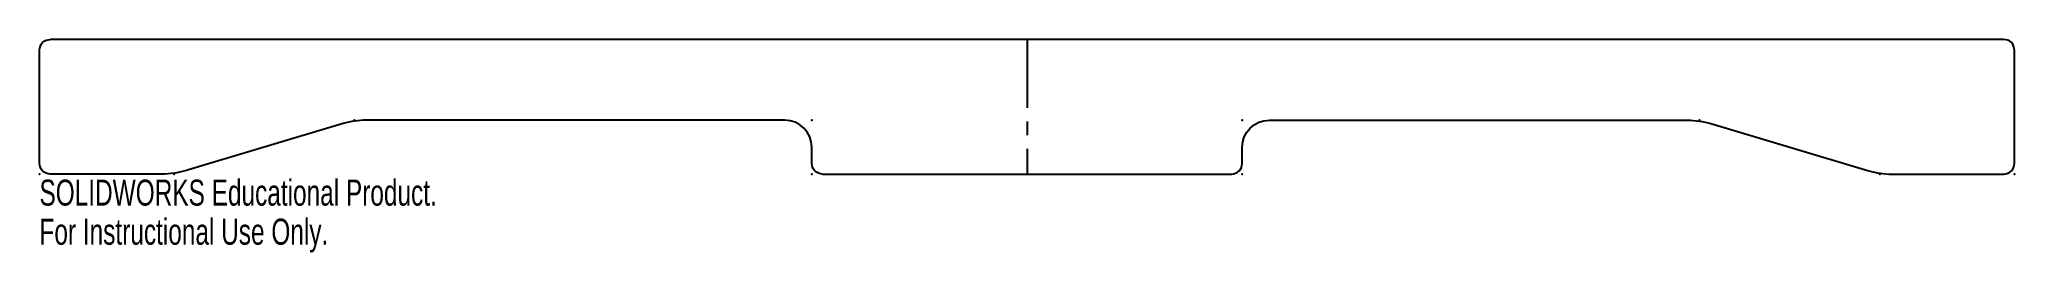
# Model space of a CAD drawing. Header units: millimetres. Extents: x -183 to 183, y -15 to 25.
import ezdxf

# ---------------------------------------------------------------- set-up
doc = ezdxf.new("R2010")
doc.units = ezdxf.units.MM
doc.header["$PDSIZE"] = -1
doc.linetypes.add('CENTERX2', pattern=[20.32, 12.7, -2.54, 2.54, -2.54])
doc.styles.add('SLDTEXTSTYLE0', font='TXT', dxfattribs={"width": 0.7})

msp = doc.modelspace()

# ---------------------------------------------------------------- linework, layer by layer
at = {"color": 7, "linetype": 'Continuous'}
for p, q in [((-183.13, 2), (-183.13, 23)), ((181.13, 25), (-181.13, 25)), ((183.13, 2), (183.13, 23)), ((-126.81, 9.37), (-156.09, 0.63)), ((-44.9, 10), (-122.53, 10)), ((44.9, 10), (122.53, 10)), ((126.81, 9.37), (156.09, 0.63)), ((-39.91, 2), (-39.91, 5)), ((39.91, 2), (39.91, 5)), ((-160.37, 0), (-181.13, 0)), ((-37.91, 0), (37.91, 0)), ((160.37, 0), (181.13, 0))]:
    msp.add_line(p, q, dxfattribs=at)
at = {"color": 7, "linetype": 'CENTERX2'}
msp.add_line((0, 25), (0, 0), dxfattribs=at)
at = {"color": 7, "linetype": 'Continuous', "flags": 128}
for points in [[(-183.13, 23), (-183.09, 23.39), (-182.97, 23.77), (-182.79, 24.11), (-182.54, 24.41), (-182.24, 24.66), (-181.89, 24.85), (-181.52, 24.96), (-181.13, 25)], [(183.13, 23), (183.09, 23.39), (182.97, 23.77), (182.79, 24.11), (182.54, 24.41), (182.24, 24.66), (181.89, 24.85), (181.52, 24.96), (181.13, 25)], [(-122.53, 10), (-123.08, 9.99), (-123.62, 9.96), (-124.16, 9.91), (-124.69, 9.84), (-125.23, 9.75), (-125.76, 9.65), (-126.29, 9.52), (-126.81, 9.37)], [(-39.91, 5), (-40.01, 5.98), (-40.29, 6.91), (-40.75, 7.78), (-41.37, 8.54), (-42.13, 9.16), (-42.99, 9.62), (-43.93, 9.9), (-44.9, 10)], [(39.91, 5), (40.01, 5.98), (40.29, 6.91), (40.75, 7.78), (41.37, 8.54), (42.13, 9.16), (42.99, 9.62), (43.93, 9.9), (44.9, 10)], [(122.53, 10), (123.08, 9.99), (123.62, 9.96), (124.16, 9.91), (124.69, 9.84), (125.23, 9.75), (125.76, 9.65), (126.29, 9.52), (126.81, 9.37)], [(-181.13, 0), (-181.52, 0.04), (-181.89, 0.15), (-182.24, 0.34), (-182.54, 0.59), (-182.79, 0.89), (-182.97, 1.23), (-183.09, 1.61), (-183.13, 2)], [(-156.09, 0.63), (-156.61, 0.48), (-157.14, 0.35), (-157.67, 0.25), (-158.21, 0.16), (-158.74, 0.09), (-159.28, 0.04), (-159.82, 0.01), (-160.37, 0)], [(-37.91, 0), (-38.3, 0.04), (-38.68, 0.15), (-39.02, 0.34), (-39.33, 0.59), (-39.57, 0.89), (-39.76, 1.23), (-39.87, 1.61), (-39.91, 2)], [(37.91, 0), (38.3, 0.04), (38.68, 0.15), (39.02, 0.34), (39.33, 0.59), (39.57, 0.89), (39.76, 1.23), (39.87, 1.61), (39.91, 2)], [(156.09, 0.63), (156.61, 0.48), (157.14, 0.35), (157.67, 0.25), (158.21, 0.16), (158.74, 0.09), (159.28, 0.04), (159.82, 0.01), (160.37, 0)], [(181.13, 0), (181.52, 0.04), (181.89, 0.15), (182.24, 0.34), (182.54, 0.59), (182.79, 0.89), (182.97, 1.23), (183.09, 1.61), (183.13, 2)]]:
    msp.add_lwpolyline(points, dxfattribs=at)
at = {"color": 7, "linetype": 'Continuous'}
for p in [(-124.72, 10), (-39.91, 10), (39.91, 10), (124.72, 10), (-183.13, 0), (-158.18, 0), (-39.91, 0), (39.91, 0), (158.18, 0), (183.13, 0)]:
    msp.add_point(p, dxfattribs=at)

# ---------------------------------------------------------------- texts
at = {"color": 7, "linetype": 'Continuous', "char_height": 4.8336, "attachment_point": 1, "style": 'SLDTEXTSTYLE0'}
for s, insert in [('SOLIDWORKS Educational Product.', (-183.13, -1.02)), ('For Instructional Use Only.', (-183.13, -8.27))]:
    msp.add_mtext(s, dxfattribs=dict(at, insert=insert))

doc.saveas('drawing.dxf')
